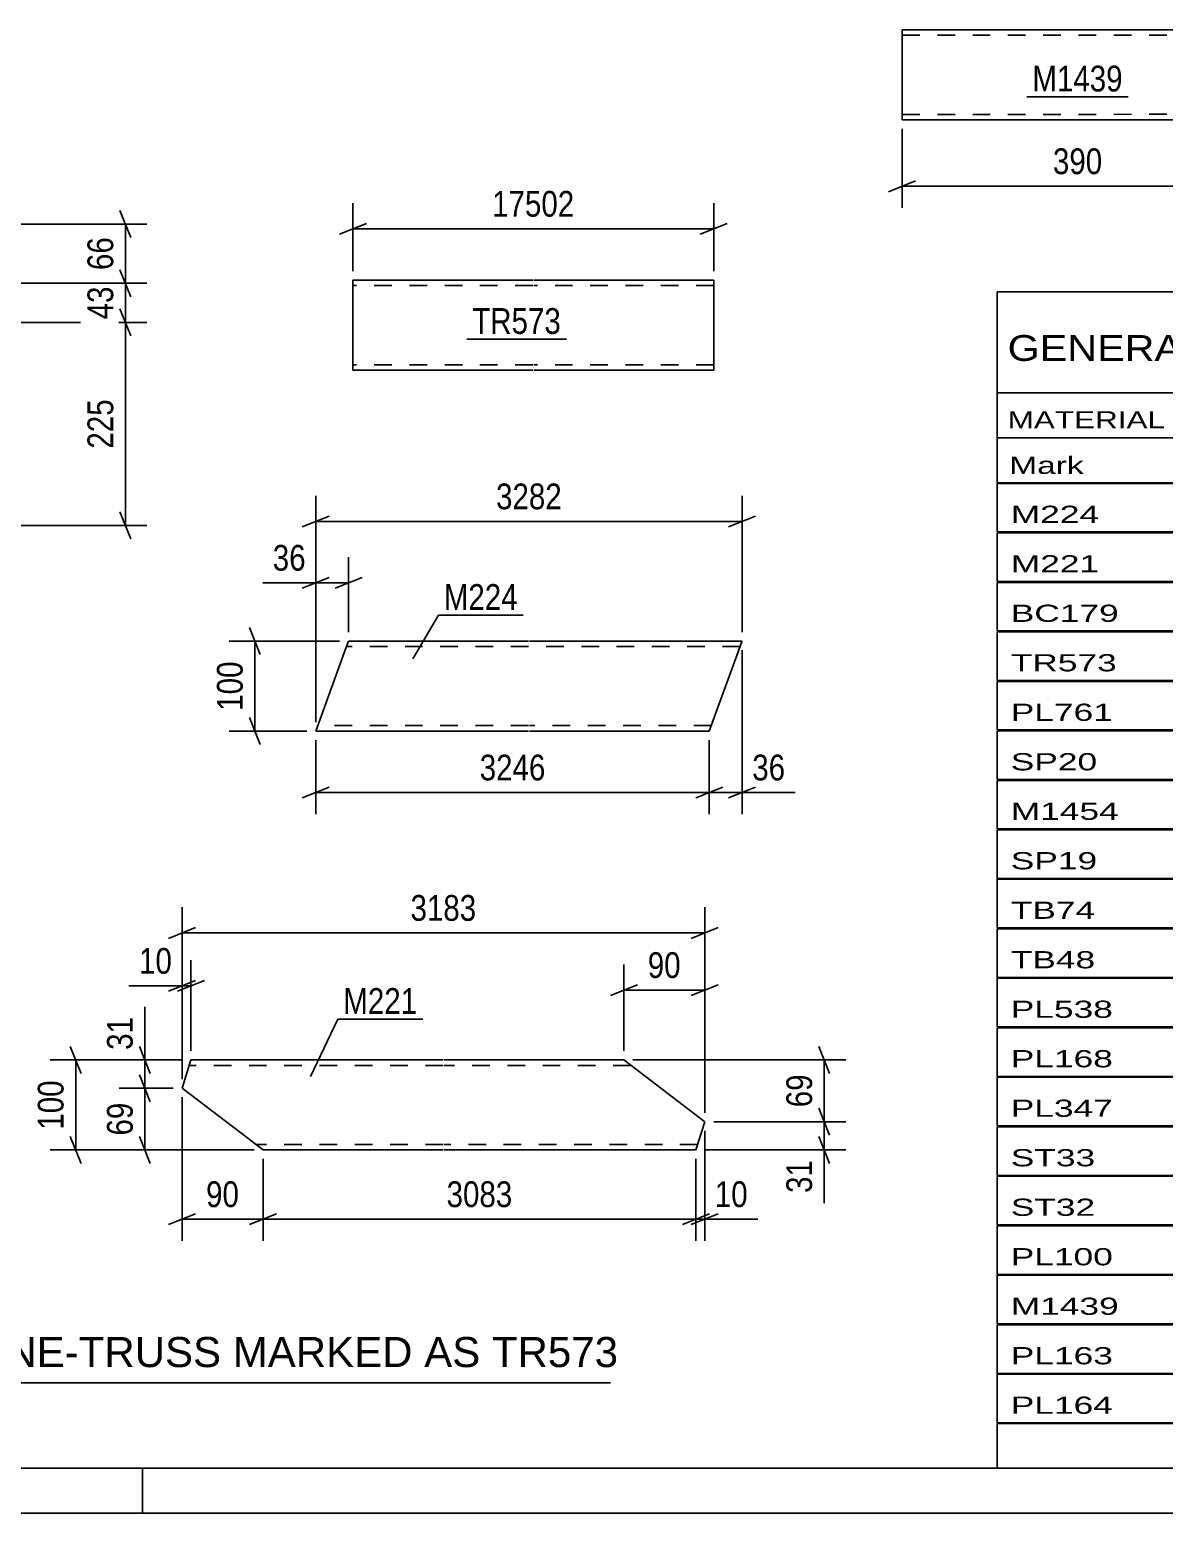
# Model space of a CAD drawing. Header units: millimetres. Extents: x 0 to 841, y 0 to 594.
# Drawn here: x 408.5 to 534.6, y 0 to 164.9 of the extents above; entities that cross this region are included whole.
import ezdxf

# ---------------------------------------------------------------- set-up
doc = ezdxf.new("R2010")
doc.units = ezdxf.units.MM
doc.linetypes.add('DXK_LINE_DOT2', pattern=[3.9198, 1.9599, -1.9599])
doc.styles.add('Arial', font='ARIAL.TTF', dxfattribs={"height": 0.2})
doc.styles.add('Arial Narrow', font='ARIALN.TTF', dxfattribs={"height": 0.2})

# ---------------------------------------------------------------- blocks, each defined once
blk = doc.blocks.new('Unknown-122570569-1133')
at = {"color": 5, "linetype": 'Continuous'}
for p, q in [((5, 5), (836, 5)), ((421, 0), (421, 5)), ((0, 0), (841, 0))]:
    blk.add_line(p, q, dxfattribs=at)
blk = doc.blocks.new('Part-122570569-2004 - 1990')
at = {"color": 7, "linetype": 'DXK_LINE_DOT2'}
for p, q in [((505.43, 164.85), (544.43, 164.86)), ((544.43, 164.77), (544.43, 164.86)), ((505.43, 164.85), (505.43, 164.76)), ((505.43, 164.76), (505.43, 164.5)), ((505.43, 164.5), (505.43, 164.25)), ((505.43, 164.25), (544.43, 164.26)), ((505.43, 164.25), (544.42, 164.26)), ((505.43, 164.25), (505.43, 155.5)), ((505.43, 164.25), (505.43, 164.25)), ((505.43, 164.21), (505.43, 164.25)), ((505.43, 164.21), (505.43, 164.25)), ((505.43, 164.21), (505.43, 155.82)), ((505.43, 164.11), (505.43, 164.21)), ((505.43, 164.08), (505.43, 164.11)), ((505.43, 163.88), (505.43, 164.08)), ((505.43, 163.88), (505.43, 155.63)), ((544.42, 164.26), (544.43, 164.26)), ((544.42, 164.22), (544.42, 164.26)), ((544.42, 164.22), (544.43, 155.83)), ((544.43, 164.51), (544.43, 164.77)), ((544.43, 164.26), (544.43, 164.51)), ((544.43, 164.26), (544.43, 155.51)), ((544.43, 164.22), (544.43, 164.26)), ((544.43, 164.12), (544.43, 164.22)), ((544.43, 164.09), (544.43, 164.12)), ((544.43, 163.89), (544.43, 164.09)), ((544.43, 163.89), (544.43, 155.64)), ((505.43, 155.63), (505.43, 155.82)), ((505.43, 155.5), (505.43, 155.63)), ((505.43, 155.63), (505.43, 155.5)), ((505.43, 155.45), (505.43, 155.5)), ((505.43, 155.5), (505.43, 155.45)), ((505.43, 155.5), (505.43, 155.2)), ((505.43, 155.45), (544.43, 155.46)), ((505.43, 155.45), (544.43, 155.46)), ((505.43, 155.45), (505.43, 155.45)), ((505.43, 155.2), (505.43, 154.94)), ((544.43, 155.64), (544.43, 155.83)), ((544.43, 155.51), (544.43, 155.64)), ((544.43, 155.64), (544.43, 155.51)), ((544.43, 155.46), (544.43, 155.51)), ((544.43, 155.51), (544.43, 155.46)), ((544.43, 155.22), (544.43, 155.51)), ((544.43, 155.46), (544.43, 155.46)), ((544.43, 154.96), (544.43, 155.22)), ((505.43, 154.94), (505.43, 154.85)), ((505.43, 154.85), (544.43, 154.86)), ((544.43, 154.86), (544.43, 154.96))]:
    blk.add_line(p, q, dxfattribs=at)
at = {"color": 2, "linetype": 'Continuous'}
for p, q in [((544.43, 164.86), (544.42, 164.86)), ((505.43, 164.85), (544.42, 164.86)), ((505.43, 164.85), (505.43, 164.85)), ((505.43, 164.76), (505.43, 164.85)), ((505.43, 164.5), (505.43, 164.76)), ((505.43, 164.11), (505.43, 164.5)), ((505.43, 164.11), (505.43, 155.59)), ((544.42, 164.86), (544.42, 164.77)), ((544.42, 164.77), (544.42, 164.51)), ((544.42, 164.51), (544.42, 164.12)), ((544.42, 164.12), (544.43, 155.6)), ((505.43, 155.2), (505.43, 155.59)), ((505.43, 154.94), (505.43, 155.2)), ((544.43, 155.6), (544.43, 155.22)), ((544.43, 155.22), (544.43, 154.96)), ((505.43, 154.85), (505.43, 154.94)), ((505.43, 154.85), (544.43, 154.86)), ((505.43, 154.85), (505.43, 154.85)), ((544.43, 154.96), (544.43, 154.86)), ((544.43, 154.86), (544.43, 154.86))]:
    blk.add_line(p, q, dxfattribs=at)
blk = doc.blocks.new('Part-122570569-7694 - 7688')
at = {"color": 2, "linetype": 'Continuous'}
for p, q in [((443.47, 95.73), (440.26, 86.93)), ((443.47, 95.73), (443.9, 96.93)), ((443.9, 96.93), (463.9, 96.93)), ((464, 96.93), (487.64, 96.93)), ((484, 86.93), (487.21, 95.73)), ((487.51, 96.57), (487.21, 95.73)), ((487.61, 96.83), (487.51, 96.57)), ((487.64, 96.93), (487.61, 96.83)), ((463.9, 86.93), (440.26, 86.93)), ((484, 86.93), (464, 86.93))]:
    blk.add_line(p, q, dxfattribs=at)
at = {"color": 7, "linetype": 'DXK_LINE_DOT2'}
for p, q in [((463.9, 96.33), (443.68, 96.33)), ((443.87, 96.83), (443.77, 96.57)), ((443.9, 96.93), (443.87, 96.83)), ((487.42, 96.33), (464, 96.33)), ((487.64, 96.93), (487.51, 96.57)), ((463.9, 87.53), (440.48, 87.53)), ((484.22, 87.53), (464, 87.53))]:
    blk.add_line(p, q, dxfattribs=at)
blk = doc.blocks.new('Part-122570569-3356 - 3350')
at = {"color": 2, "linetype": 'Continuous'}
for p, q in [((464.39, 137.03), (444.39, 137.03)), ((444.39, 127.12), (444.39, 137.03)), ((484.49, 137.03), (464.49, 137.03)), ((484.49, 137.03), (484.49, 128.23)), ((444.39, 127.03), (444.39, 127.12)), ((464.39, 127.03), (444.39, 127.03)), ((484.49, 127.03), (464.49, 127.03)), ((484.49, 127.03), (484.49, 128.23))]:
    blk.add_line(p, q, dxfattribs=at)
at = {"color": 7, "linetype": 'DXK_LINE_DOT2'}
for p, q in [((464.39, 136.43), (444.39, 136.43)), ((484.49, 136.43), (464.49, 136.43)), ((484.49, 136.38), (484.49, 136.29)), ((444.39, 127.63), (444.39, 127.67)), ((464.39, 127.63), (444.39, 127.63)), ((484.49, 127.63), (464.49, 127.63)), ((484.49, 127.67), (484.49, 128)), ((484.49, 127.63), (484.49, 127.67))]:
    blk.add_line(p, q, dxfattribs=at)
blk = doc.blocks.new('Part-122570569-8580 - 8574')
at = {"color": 2, "linetype": 'Continuous'}
for p, q in [((425.4, 47.23), (426.38, 50.38)), ((454.4, 50.38), (426.38, 50.38)), ((474.5, 50.38), (454.5, 50.38)), ((483.49, 43.52), (474.5, 50.38)), ((434.4, 40.38), (425.4, 47.23)), ((483.49, 43.52), (482.51, 40.38)), ((454.4, 40.38), (434.4, 40.38)), ((482.51, 40.38), (454.5, 40.38))]:
    blk.add_line(p, q, dxfattribs=at)
at = {"color": 7, "linetype": 'DXK_LINE_DOT2'}
for p, q in [((454.4, 49.78), (426.2, 49.78)), ((475.28, 49.78), (454.5, 49.78)), ((434.4, 40.38), (433.42, 41.12)), ((454.4, 40.98), (433.61, 40.98)), ((482.7, 40.98), (454.5, 40.98))]:
    blk.add_line(p, q, dxfattribs=at)
blk = doc.blocks.new('StraightDimension-122570569-2006 - 1990')
at = {"color": 7, "linetype": 'Continuous'}
for p, q in [((505.43, 153.85), (505.43, 145.06)), ((544.43, 153.86), (544.43, 145.06)), ((506.93, 148.06), (503.93, 146.86)), ((505.43, 147.46), (544.43, 147.46)), ((542.93, 146.86), (545.93, 148.06))]:
    blk.add_line(p, q, dxfattribs=at)
at = {"color": 0}
blk.add_wipeout([(528.27, 148.21), (528.27, 152.41), (521.59, 152.41), (521.59, 148.21)], dxfattribs=at)
at = {"color": 3, "style": 'Arial Narrow'}
blk.add_text('390', height=2.863, dxfattribs=at).set_placement((522.19, 148.81))
blk = doc.blocks.new('StraightDimension-122570569-7746 - 7688')
at = {"color": 7, "linetype": 'Continuous'}
for p, q in [((440.26, 85.93), (440.26, 77.69)), ((484, 85.93), (484, 77.69)), ((441.76, 80.69), (438.76, 79.49)), ((440.26, 80.09), (484, 80.09)), ((482.5, 79.49), (485.5, 80.69))]:
    blk.add_line(p, q, dxfattribs=at)
at = {"color": 0}
blk.add_wipeout([(466.39, 80.84), (466.39, 85.04), (457.88, 85.04), (457.88, 80.84)], dxfattribs=at)
at = {"color": 3, "style": 'Arial Narrow'}
blk.add_text('3246', height=2.863, dxfattribs=at).set_placement((458.48, 81.44))
blk = doc.blocks.new('StraightDimension-122570569-7734 - 7688')
at = {"color": 7, "linetype": 'Continuous'}
for p, q in [((487.64, 95.93), (487.64, 77.69)), ((484, 85.93), (484, 77.69)), ((482.5, 79.49), (485.5, 80.69)), ((484, 80.09), (487.64, 80.09)), ((489.14, 80.69), (486.14, 79.49))]:
    blk.add_line(p, q, dxfattribs=at)
at = {"color": 0}
blk.add_wipeout([(493.02, 80.84), (493.02, 85.04), (488.17, 85.04), (488.17, 80.84)], dxfattribs=at)
at = {"color": 7, "linetype": 'Continuous'}
blk.add_line((487.64, 80.09), (493.55, 80.09), dxfattribs=at)
blk.add_line((487.64, 80.09), (493.55, 80.09), dxfattribs=at)
at = {"color": 3, "style": 'Arial Narrow'}
blk.add_text('36', height=2.863, dxfattribs=at).set_placement((488.77, 81.44))
blk = doc.blocks.new('StraightDimension-122570569-7710 - 7688')
at = {"color": 7, "linetype": 'Continuous'}
for p, q in [((440.26, 87.93), (440.26, 113.07)), ((487.64, 97.93), (487.64, 113.07)), ((441.76, 110.82), (438.76, 109.62)), ((486.14, 109.62), (489.14, 110.82)), ((440.26, 110.22), (487.64, 110.22))]:
    blk.add_line(p, q, dxfattribs=at)
at = {"color": 0}
blk.add_wipeout([(468.21, 110.97), (468.21, 115.17), (459.7, 115.17), (459.7, 110.97)], dxfattribs=at)
at = {"color": 3, "style": 'Arial Narrow'}
blk.add_text('3282', height=2.863, dxfattribs=at).set_placement((460.3, 111.57))
blk = doc.blocks.new('StraightDimension-122570569-7721 - 7688')
at = {"color": 7, "linetype": 'Continuous'}
for p, q in [((440.26, 87.93), (440.26, 106.25)), ((443.9, 97.93), (443.9, 106.25)), ((438.76, 102.8), (441.76, 104)), ((445.4, 104), (442.4, 102.8)), ((440.26, 103.4), (443.9, 103.4))]:
    blk.add_line(p, q, dxfattribs=at)
at = {"color": 0}
blk.add_wipeout([(439.74, 104.15), (439.74, 108.35), (434.88, 108.35), (434.88, 104.15)], dxfattribs=at)
at = {"color": 7, "linetype": 'Continuous'}
blk.add_line((440.26, 103.4), (434.36, 103.4), dxfattribs=at)
blk.add_line((440.26, 103.4), (434.36, 103.4), dxfattribs=at)
at = {"color": 3, "style": 'Arial Narrow'}
blk.add_text('36', height=2.863, dxfattribs=at).set_placement((435.48, 104.75))
blk = doc.blocks.new('StraightDimension-122570569-7697 - 7688')
at = {"color": 7, "linetype": 'Continuous'}
for p, q in [((432.89, 98.43), (434.09, 95.43)), ((442.9, 96.93), (430.64, 96.93)), ((433.49, 86.93), (433.49, 96.93)), ((434.09, 85.43), (432.89, 88.43)), ((439.26, 86.93), (430.64, 86.93))]:
    blk.add_line(p, q, dxfattribs=at)
at = {"color": 0}
blk.add_wipeout([(432.74, 95.27), (428.54, 95.27), (428.54, 88.58), (432.74, 88.58)], dxfattribs=at)
at = {"color": 3, "style": 'Arial Narrow'}
blk.add_text('100', height=2.863, rotation=90.0002, dxfattribs=at).set_placement((432.14, 89.18))
blk = doc.blocks.new('StraightDimension-122570569-3449 - 3350')
at = {"color": 7, "linetype": 'Continuous'}
for p, q in [((444.39, 138.03), (444.39, 145.58)), ((484.49, 138.03), (484.49, 145.58)), ((445.89, 143.33), (442.89, 142.13)), ((444.39, 142.73), (484.49, 142.73)), ((482.99, 142.13), (485.99, 143.33))]:
    blk.add_line(p, q, dxfattribs=at)
at = {"color": 0}
blk.add_wipeout([(469.61, 143.48), (469.61, 147.68), (459.26, 147.68), (459.26, 143.48)], dxfattribs=at)
at = {"color": 3, "style": 'Arial Narrow'}
blk.add_text('17502', height=2.863, dxfattribs=at).set_placement((459.86, 144.08))
blk = doc.blocks.new('StraightDimension-122570569-1957 - 1704')
at = {"color": 7, "linetype": 'Continuous'}
for p, q in [((419.7, 130.83), (418.5, 133.83)), ((393.57, 132.33), (421.5, 132.33)), ((419.1, 109.78), (419.1, 132.33)), ((418.5, 111.28), (419.7, 108.28)), ((399.97, 109.78), (421.5, 109.78))]:
    blk.add_line(p, q, dxfattribs=at)
at = {"color": 0}
blk.add_wipeout([(418.35, 124.4), (414.15, 124.4), (414.15, 117.71), (418.35, 117.71)], dxfattribs=at)
at = {"color": 3, "style": 'Arial Narrow'}
blk.add_text('225', height=2.863, rotation=90.0002, dxfattribs=at).set_placement((417.75, 118.31))
blk = doc.blocks.new('StraightDimension-122570569-1963 - 1704')
at = {"color": 7, "linetype": 'Continuous'}
for p, q in [((418.5, 138.18), (419.7, 135.18)), ((394.73, 136.68), (421.5, 136.68)), ((419.1, 132.33), (419.1, 136.68)), ((419.7, 130.83), (418.5, 133.83)), ((393.57, 132.33), (421.5, 132.33))]:
    blk.add_line(p, q, dxfattribs=at)
at = {"color": 0}
blk.add_wipeout([(418.35, 136.93), (414.15, 136.93), (414.15, 132.07), (418.35, 132.07)], dxfattribs=at)
at = {"color": 3, "style": 'Arial Narrow'}
blk.add_text('43', height=2.863, rotation=90.0002, dxfattribs=at).set_placement((417.75, 132.67))
blk = doc.blocks.new('StraightDimension-122570569-1971 - 1704')
at = {"color": 7, "linetype": 'Continuous'}
for p, q in [((418.5, 144.77), (419.7, 141.77)), ((383.54, 143.27), (421.5, 143.27)), ((419.1, 136.68), (419.1, 143.27)), ((419.7, 135.18), (418.5, 138.18)), ((394.73, 136.68), (421.5, 136.68))]:
    blk.add_line(p, q, dxfattribs=at)
at = {"color": 0}
blk.add_wipeout([(418.35, 142.4), (414.15, 142.4), (414.15, 137.55), (418.35, 137.55)], dxfattribs=at)
at = {"color": 3, "style": 'Arial Narrow'}
blk.add_text('66', height=2.863, rotation=90.0002, dxfattribs=at).set_placement((417.75, 138.15))
blk = doc.blocks.new('StraightDimension-122570569-20630 - 8574')
at = {"color": 7, "linetype": 'Continuous'}
for p, q in [((425.4, 46.23), (425.4, 30.28)), ((434.4, 39.38), (434.4, 30.28)), ((423.9, 32.08), (426.9, 33.28)), ((435.9, 33.28), (432.9, 32.08)), ((425.4, 32.68), (434.4, 32.68))]:
    blk.add_line(p, q, dxfattribs=at)
at = {"color": 0}
blk.add_wipeout([(432.33, 33.43), (432.33, 37.63), (427.47, 37.63), (427.47, 33.43)], dxfattribs=at)
at = {"color": 3, "style": 'Arial Narrow'}
blk.add_text('90', height=2.863, dxfattribs=at).set_placement((428.07, 34.03))
blk = doc.blocks.new('StraightDimension-122570569-8583 - 8574')
at = {"color": 7, "linetype": 'Continuous'}
for p, q in [((425.4, 48.23), (425.4, 67.34)), ((483.49, 44.52), (483.49, 67.34)), ((426.9, 65.09), (423.9, 63.89)), ((425.4, 64.49), (483.49, 64.49)), ((481.99, 63.89), (484.99, 65.09))]:
    blk.add_line(p, q, dxfattribs=at)
at = {"color": 0}
blk.add_wipeout([(458.7, 65.24), (458.7, 69.44), (450.19, 69.44), (450.19, 65.24)], dxfattribs=at)
at = {"color": 3, "style": 'Arial Narrow'}
blk.add_text('3183', height=2.863, dxfattribs=at).set_placement((450.79, 65.84))
blk = doc.blocks.new('StraightDimension-122570569-8698 - 8574')
at = {"color": 7, "linetype": 'Continuous'}
for p, q in [((474.5, 51.38), (474.5, 60.99)), ((483.49, 44.52), (483.49, 60.99)), ((473, 57.54), (476, 58.74)), ((474.5, 58.14), (483.49, 58.14)), ((484.99, 58.74), (481.99, 57.54))]:
    blk.add_line(p, q, dxfattribs=at)
at = {"color": 0}
blk.add_wipeout([(481.42, 58.89), (481.42, 63.09), (476.56, 63.09), (476.56, 58.89)], dxfattribs=at)
at = {"color": 3, "style": 'Arial Narrow'}
blk.add_text('90', height=2.863, dxfattribs=at).set_placement((477.16, 59.49))
blk = doc.blocks.new('StraightDimension-122570569-20610 - 8574')
at = {"color": 7, "linetype": 'Continuous'}
for p, q in [((425.4, 48.23), (425.4, 61.46)), ((426.38, 51.38), (426.38, 61.46)), ((423.9, 58.01), (426.9, 59.21)), ((427.88, 59.21), (424.88, 58.01)), ((425.4, 58.61), (426.38, 58.61))]:
    blk.add_line(p, q, dxfattribs=at)
at = {"color": 0}
blk.add_wipeout([(424.88, 59.36), (424.88, 63.56), (420.02, 63.56), (420.02, 59.36)], dxfattribs=at)
at = {"color": 7, "linetype": 'Continuous'}
blk.add_line((425.4, 58.61), (419.5, 58.61), dxfattribs=at)
blk.add_line((425.4, 58.61), (419.5, 58.61), dxfattribs=at)
at = {"color": 3, "style": 'Arial Narrow'}
blk.add_text('10', height=2.863, dxfattribs=at).set_placement((420.62, 59.96))
blk = doc.blocks.new('StraightDimension-122570569-20628 - 8574')
at = {"color": 7, "linetype": 'Continuous'}
for p, q in [((483.49, 42.52), (483.49, 30.28)), ((482.51, 39.38), (482.51, 30.28)), ((481.01, 32.08), (484.01, 33.28)), ((484.99, 33.28), (481.99, 32.08)), ((482.51, 32.68), (483.49, 32.68))]:
    blk.add_line(p, q, dxfattribs=at)
at = {"color": 0}
blk.add_wipeout([(488.87, 33.43), (488.87, 37.63), (484.01, 37.63), (484.01, 33.43)], dxfattribs=at)
at = {"color": 7, "linetype": 'Continuous'}
blk.add_line((483.49, 32.68), (489.4, 32.68), dxfattribs=at)
blk.add_line((483.49, 32.68), (489.4, 32.68), dxfattribs=at)
at = {"color": 3, "style": 'Arial Narrow'}
blk.add_text('10', height=2.863, dxfattribs=at).set_placement((484.61, 34.03))
blk = doc.blocks.new('StraightDimension-122570569-20629 - 8574')
at = {"color": 7, "linetype": 'Continuous'}
for p, q in [((434.4, 39.38), (434.4, 30.28)), ((482.51, 39.38), (482.51, 30.28)), ((435.9, 33.28), (432.9, 32.08)), ((481.01, 32.08), (484.01, 33.28)), ((434.4, 32.68), (482.51, 32.68))]:
    blk.add_line(p, q, dxfattribs=at)
at = {"color": 0}
blk.add_wipeout([(462.71, 33.43), (462.71, 37.63), (454.2, 37.63), (454.2, 33.43)], dxfattribs=at)
at = {"color": 3, "style": 'Arial Narrow'}
blk.add_text('3083', height=2.863, dxfattribs=at).set_placement((454.8, 34.03))
blk = doc.blocks.new('StraightDimension-122570569-20736 - 8574')
at = {"color": 7, "linetype": 'Continuous'}
for p, q in [((412.98, 51.88), (414.18, 48.88)), ((425.38, 50.38), (410.73, 50.38)), ((413.58, 40.38), (413.58, 50.38)), ((414.18, 38.88), (412.98, 41.88)), ((433.4, 40.38), (410.73, 40.38))]:
    blk.add_line(p, q, dxfattribs=at)
at = {"color": 0}
blk.add_wipeout([(412.83, 48.72), (408.63, 48.72), (408.63, 42.03), (412.83, 42.03)], dxfattribs=at)
at = {"color": 3, "style": 'Arial Narrow'}
blk.add_text('100', height=2.863, rotation=90.0002, dxfattribs=at).set_placement((412.23, 42.63))
blk = doc.blocks.new('StraightDimension-122570569-20687 - 8574')
at = {"color": 7, "linetype": 'Continuous'}
for p, q in [((420.67, 51.88), (421.87, 48.88)), ((425.38, 50.38), (418.42, 50.38)), ((421.27, 47.23), (421.27, 50.38)), ((421.87, 45.73), (420.67, 48.73)), ((424.4, 47.23), (418.42, 47.23))]:
    blk.add_line(p, q, dxfattribs=at)
at = {"color": 0}
blk.add_wipeout([(420.52, 55.76), (416.32, 55.76), (416.32, 50.9), (420.52, 50.9)], dxfattribs=at)
at = {"color": 7, "linetype": 'Continuous'}
blk.add_line((421.27, 50.38), (421.27, 56.28), dxfattribs=at)
blk.add_line((421.27, 50.38), (421.27, 56.28), dxfattribs=at)
at = {"color": 3, "style": 'Arial Narrow'}
blk.add_text('31', height=2.863, rotation=90.0002, dxfattribs=at).set_placement((419.92, 51.5))
blk = doc.blocks.new('StraightDimension-122570569-20688 - 8574')
at = {"color": 7, "linetype": 'Continuous'}
for p, q in [((420.67, 48.73), (421.87, 45.73)), ((424.4, 47.23), (418.42, 47.23)), ((421.27, 40.38), (421.27, 47.23)), ((421.87, 38.88), (420.67, 41.88)), ((433.4, 40.38), (418.42, 40.38))]:
    blk.add_line(p, q, dxfattribs=at)
at = {"color": 0}
blk.add_wipeout([(420.52, 46.23), (416.32, 46.23), (416.32, 41.38), (420.52, 41.38)], dxfattribs=at)
at = {"color": 3, "style": 'Arial Narrow'}
blk.add_text('69', height=2.863, rotation=90.0002, dxfattribs=at).set_placement((419.92, 41.98))
blk = doc.blocks.new('StraightDimension-122570569-20768 - 8574')
at = {"color": 7, "linetype": 'Continuous'}
for p, q in [((496.17, 51.88), (497.37, 48.88)), ((475.5, 50.38), (499.17, 50.38)), ((496.77, 43.52), (496.77, 50.38)), ((497.37, 42.02), (496.17, 45.02)), ((484.49, 43.52), (499.17, 43.52))]:
    blk.add_line(p, q, dxfattribs=at)
at = {"color": 0}
blk.add_wipeout([(496.02, 49.38), (491.82, 49.38), (491.82, 44.52), (496.02, 44.52)], dxfattribs=at)
at = {"color": 3, "style": 'Arial Narrow'}
blk.add_text('69', height=2.863, rotation=90.0002, dxfattribs=at).set_placement((495.42, 45.12))
blk = doc.blocks.new('StraightDimension-122570569-20769 - 8574')
at = {"color": 7, "linetype": 'Continuous'}
for p, q in [((496.17, 45.02), (497.37, 42.02)), ((484.49, 43.52), (499.17, 43.52)), ((496.77, 40.38), (496.77, 43.52)), ((497.37, 38.88), (496.17, 41.88)), ((483.51, 40.38), (499.17, 40.38))]:
    blk.add_line(p, q, dxfattribs=at)
at = {"color": 0}
blk.add_wipeout([(496.02, 39.85), (491.82, 39.85), (491.82, 35), (496.02, 35)], dxfattribs=at)
at = {"color": 7, "linetype": 'Continuous'}
blk.add_line((496.77, 40.38), (496.77, 34.47), dxfattribs=at)
blk.add_line((496.77, 40.38), (496.77, 34.47), dxfattribs=at)
at = {"color": 3, "style": 'Arial Narrow'}
blk.add_text('31', height=2.863, rotation=90.0002, dxfattribs=at).set_placement((495.42, 35.6))
blk = doc.blocks.new('Mark-122570569-2002 - 1990')
at = {"color": 0}
blk.add_wipeout([(529.95, 158), (529.95, 161), (519.9, 161), (519.9, 158)], dxfattribs=at)
blk.add_wipeout([(529.95, 158), (529.95, 161), (519.9, 161), (519.9, 158)], dxfattribs=at)
at = {"color": 30, "linetype": 'Continuous'}
blk.add_line((519.3, 157.4), (530.55, 157.4), dxfattribs=at)
at = {"color": 3, "style": 'Arial Narrow'}
blk.add_text('M1439', height=2.863, dxfattribs=at).set_placement((519.9, 158))
blk = doc.blocks.new('Unknown-122570569-21264')
at = {"color": 7, "linetype": 'Continuous'}
for p, q in [((516, 135.75), (676, 135.75)), ((516, 124.5), (516, 135.75)), ((676, 135.75), (676, 124.5)), ((516, 124.5), (676, 124.5)), ((516, 124.5), (516, 119.5)), ((676, 124.5), (676, 119.5)), ((516, 119.5), (676, 119.5)), ((516, 119.5), (516, 114.5)), ((540, 119.5), (540, 114.5)), ((575.5, 119.5), (575.5, 114.5)), ((601.5, 119.5), (601.5, 114.5)), ((614.5, 119.5), (614.5, 114.5)), ((632, 119.5), (632, 114.5)), ((654, 119.5), (654, 114.5)), ((676, 119.5), (676, 114.5)), ((516, 114.5), (676, 114.5)), ((516, 114.45), (516, 109.05)), ((516, 114.45), (676, 114.45)), ((540, 114.5), (540, 109)), ((575.5, 114.5), (575.5, 109)), ((601.5, 114.5), (601.5, 109)), ((614.5, 114.5), (614.5, 109)), ((632, 114.5), (632, 109)), ((654, 114.5), (654, 109)), ((676, 114.45), (676, 109.05)), ((516, 109.05), (676, 109.05)), ((516, 108.95), (516, 103.55)), ((516, 108.95), (676, 108.95)), ((540, 109), (540, 103.5)), ((575.5, 109), (575.5, 103.5)), ((601.5, 109), (601.5, 103.5)), ((614.5, 109), (614.5, 103.5)), ((632, 109), (632, 103.5)), ((654, 109), (654, 103.5)), ((676, 108.95), (676, 103.55)), ((516, 103.55), (676, 103.55)), ((516, 103.45), (516, 98.05)), ((516, 103.45), (676, 103.45)), ((540, 103.5), (540, 98)), ((575.5, 103.5), (575.5, 98)), ((601.5, 103.5), (601.5, 98)), ((614.5, 103.5), (614.5, 98)), ((632, 103.5), (632, 98)), ((654, 103.5), (654, 98)), ((676, 103.45), (676, 98.05)), ((516, 98.05), (676, 98.05)), ((516, 97.95), (516, 92.55)), ((516, 97.95), (676, 97.95)), ((540, 98), (540, 92.5)), ((575.5, 98), (575.5, 92.5)), ((601.5, 98), (601.5, 92.5)), ((614.5, 98), (614.5, 92.5)), ((632, 98), (632, 92.5)), ((654, 98), (654, 92.5)), ((676, 97.95), (676, 92.55)), ((516, 92.55), (676, 92.55)), ((516, 92.45), (516, 87.05)), ((516, 92.45), (676, 92.45)), ((540, 92.5), (540, 87)), ((575.5, 92.5), (575.5, 87)), ((601.5, 92.5), (601.5, 87)), ((614.5, 92.5), (614.5, 87)), ((632, 92.5), (632, 87)), ((654, 92.5), (654, 87)), ((676, 92.45), (676, 87.05)), ((516, 87.05), (676, 87.05)), ((516, 86.95), (516, 81.55)), ((516, 86.95), (676, 86.95)), ((540, 87), (540, 81.5)), ((575.5, 87), (575.5, 81.5)), ((601.5, 87), (601.5, 81.5)), ((614.5, 87), (614.5, 81.5)), ((632, 87), (632, 81.5)), ((654, 87), (654, 81.5)), ((676, 86.95), (676, 81.55)), ((516, 81.55), (676, 81.55)), ((516, 81.45), (516, 76.05)), ((516, 81.45), (676, 81.45)), ((540, 81.5), (540, 76)), ((575.5, 81.5), (575.5, 76)), ((601.5, 81.5), (601.5, 76)), ((614.5, 81.5), (614.5, 76)), ((632, 81.5), (632, 76)), ((654, 81.5), (654, 76)), ((676, 81.45), (676, 76.05)), ((516, 76.05), (676, 76.05)), ((516, 75.95), (516, 70.55)), ((516, 75.95), (676, 75.95)), ((540, 76), (540, 70.5)), ((575.5, 76), (575.5, 70.5)), ((601.5, 76), (601.5, 70.5)), ((614.5, 76), (614.5, 70.5)), ((632, 76), (632, 70.5)), ((654, 76), (654, 70.5)), ((676, 75.95), (676, 70.55)), ((516, 70.55), (676, 70.55)), ((516, 70.45), (516, 65.05)), ((516, 70.45), (676, 70.45)), ((540, 70.5), (540, 65)), ((575.5, 70.5), (575.5, 65)), ((601.5, 70.5), (601.5, 65)), ((614.5, 70.5), (614.5, 65)), ((632, 70.5), (632, 65)), ((654, 70.5), (654, 65)), ((676, 70.45), (676, 65.05)), ((516, 65.05), (676, 65.05)), ((516, 64.95), (516, 59.55)), ((516, 64.95), (676, 64.95)), ((540, 65), (540, 59.5)), ((575.5, 65), (575.5, 59.5)), ((601.5, 65), (601.5, 59.5)), ((614.5, 65), (614.5, 59.5)), ((632, 65), (632, 59.5)), ((654, 65), (654, 59.5)), ((676, 64.95), (676, 59.55)), ((516, 59.55), (676, 59.55)), ((516, 59.45), (516, 54.05)), ((516, 59.45), (676, 59.45)), ((540, 59.5), (540, 54)), ((575.5, 59.5), (575.5, 54)), ((601.5, 59.5), (601.5, 54)), ((614.5, 59.5), (614.5, 54)), ((632, 59.5), (632, 54)), ((654, 59.5), (654, 54)), ((676, 59.45), (676, 54.05)), ((516, 54.05), (676, 54.05)), ((516, 53.95), (516, 48.55)), ((516, 53.95), (676, 53.95)), ((540, 54), (540, 48.5)), ((575.5, 54), (575.5, 48.5)), ((601.5, 54), (601.5, 48.5)), ((614.5, 54), (614.5, 48.5)), ((632, 54), (632, 48.5)), ((654, 54), (654, 48.5)), ((676, 53.95), (676, 48.55)), ((516, 48.55), (676, 48.55)), ((516, 48.45), (516, 43.05)), ((516, 48.45), (676, 48.45)), ((540, 48.5), (540, 43)), ((575.5, 48.5), (575.5, 43)), ((601.5, 48.5), (601.5, 43)), ((614.5, 48.5), (614.5, 43)), ((632, 48.5), (632, 43)), ((654, 48.5), (654, 43)), ((676, 48.45), (676, 43.05)), ((516, 43.05), (676, 43.05)), ((516, 42.95), (516, 37.55)), ((516, 42.95), (676, 42.95)), ((540, 43), (540, 37.5)), ((575.5, 43), (575.5, 37.5)), ((601.5, 43), (601.5, 37.5)), ((614.5, 43), (614.5, 37.5)), ((632, 43), (632, 37.5)), ((654, 43), (654, 37.5)), ((676, 42.95), (676, 37.55)), ((516, 37.55), (676, 37.55)), ((516, 37.45), (516, 32.05)), ((516, 37.45), (676, 37.45)), ((540, 37.5), (540, 32)), ((575.5, 37.5), (575.5, 32)), ((601.5, 37.5), (601.5, 32)), ((614.5, 37.5), (614.5, 32)), ((632, 37.5), (632, 32)), ((654, 37.5), (654, 32)), ((676, 37.45), (676, 32.05)), ((516, 32.05), (676, 32.05)), ((516, 31.95), (516, 26.55)), ((516, 31.95), (676, 31.95)), ((540, 32), (540, 26.5)), ((575.5, 32), (575.5, 26.5)), ((601.5, 32), (601.5, 26.5)), ((614.5, 32), (614.5, 26.5)), ((632, 32), (632, 26.5)), ((654, 32), (654, 26.5)), ((676, 31.95), (676, 26.55)), ((516, 26.55), (676, 26.55)), ((516, 26.45), (516, 21.05)), ((516, 26.45), (676, 26.45)), ((540, 26.5), (540, 21)), ((575.5, 26.5), (575.5, 21)), ((601.5, 26.5), (601.5, 21)), ((614.5, 26.5), (614.5, 21)), ((632, 26.5), (632, 21)), ((654, 26.5), (654, 21)), ((676, 26.45), (676, 21.05)), ((516, 21.05), (676, 21.05)), ((516, 20.95), (516, 15.55)), ((516, 20.95), (676, 20.95)), ((540, 21), (540, 15.5)), ((575.5, 21), (575.5, 15.5)), ((601.5, 21), (601.5, 15.5)), ((614.5, 21), (614.5, 15.5)), ((632, 21), (632, 15.5)), ((654, 21), (654, 15.5)), ((676, 20.95), (676, 15.55)), ((516, 15.55), (676, 15.55)), ((516, 15.45), (516, 10.05)), ((516, 15.45), (676, 15.45)), ((540, 15.5), (540, 10)), ((575.5, 15.5), (575.5, 10)), ((601.5, 15.5), (601.5, 10)), ((614.5, 15.5), (614.5, 10)), ((632, 15.5), (632, 10)), ((654, 15.5), (654, 10)), ((676, 15.45), (676, 10.05)), ((516, 10.05), (676, 10.05)), ((516, 10), (676, 10)), ((516, 10), (516, 5)), ((632, 10), (632, 5)), ((654, 10), (654, 5)), ((676, 10), (676, 5)), ((516, 5), (676, 5))]:
    blk.add_line(p, q, dxfattribs=at)
at = {"color": 7, "style": 'Arial Narrow'}
for s, height, width, p in [('GENERAL NOTES & WELD DETAILS :', 2.8633, 1.4, (517.15, 128.06)), ('REFER TYP DRAWING TYP-01', 1.9089, 1.6, (600.7, 128.16)), ("MATERIAL LIST FOR ASSEMBLY MK'D", 1.9089, 1.6, (517.15, 120.56)), ('TR573', 1.909, 1.794707, (609.9, 120.47)), ('1', 1.91, 1.794707, (638.08, 120.56)), ('No. Required', 1.9089, 1.6, (647.41, 120.56)), ('Mark', 1.909, 1.7, (517.34, 115.5)), ('Profile', 1.909, 1.7, (550.41, 115.5)), ('Material', 1.909, 1.7, (580.54, 115.56)), ('No.', 1.909, 1.7, (605.5, 115.56)), ('Length', 1.909, 1.7, (616, 115.56)), ('Area', 1.909, 1.7, (638.5, 115.56)), ('Weight', 1.909, 1.7, (658, 115.56))]:
    blk.add_text(s, height=height, dxfattribs=dict(at, width=width)).set_placement(p)
at = {"color": 7, "linetype": 'Continuous', "style": 'Arial Narrow'}
for s, height, width, p in [('M224', 1.909, 1.794707, (517.5, 110.06)), ('SHS100*6', 1.909, 1.794707, (542, 110.06)), ('E350', 1.909, 1.794707, (581.74, 110.06)), ('8', 1.91, 1.794707, (605.86, 110.06)), ('3282', 1.909, 1.794707, (618.58, 110.06)), ('1.3', 1.909, 1.794707, (642.32, 110.06)), ('459.8', 1.909, 1.794707, (658.96, 110.06)), ('M221', 1.909, 1.794707, (517.5, 104.56)), ('SHS100*6', 1.909, 1.794707, (542, 104.56)), ('E350', 1.909, 1.794707, (581.74, 104.56)), ('7', 1.91, 1.794707, (605.86, 104.56)), ('3183', 1.909, 1.794707, (618.58, 104.56)), ('1.2', 1.909, 1.794707, (642.32, 104.56)), ('384.8', 1.909, 1.794707, (658.96, 104.56)), ('BC179', 1.909, 1.794707, (517.5, 99.06)), ('SHS100*6', 1.909, 1.794707, (542, 99.06)), ('E350', 1.909, 1.794707, (581.74, 99.06)), ('1', 1.91, 1.794707, (605.86, 99.06)), ('17782', 1.909, 1.794707, (616.4, 99.06)), ('7.1', 1.909, 1.794707, (642.32, 99.06)), ('314.9', 1.909, 1.794707, (658.96, 99.06)), ('TR573', 1.909, 1.794707, (517.5, 93.56)), ('SHS100*6', 1.909, 1.794707, (542, 93.56)), ('E350', 1.909, 1.794707, (581.74, 93.56)), ('1', 1.91, 1.794707, (605.86, 93.56)), ('17502', 1.909, 1.794707, (616.4, 93.56)), ('7.0', 1.909, 1.794707, (642.32, 93.56)), ('310.0', 1.909, 1.794707, (658.96, 93.56)), ('PL761', 1.909, 1.794707, (517.5, 88.06)), ('PL12*300', 1.909, 1.794707, (542, 88.06)), ('E350', 1.909, 1.794707, (581.74, 88.06)), ('17', 1.909, 1.794707, (604.76, 88.06)), ('310', 1.909, 1.794707, (620.77, 88.06)), ('0.2', 1.909, 1.794707, (642.32, 88.06)), ('148.9', 1.909, 1.794707, (658.96, 88.06)), ('SP20', 1.909, 1.794707, (517.5, 82.56)), ('PL20*380', 1.909, 1.794707, (542, 82.56)), ('E350', 1.909, 1.794707, (581.74, 82.56)), ('6', 1.91, 1.794707, (605.86, 82.56)), ('380', 1.909, 1.794707, (620.77, 82.56)), ('0.3', 1.909, 1.794707, (642.32, 82.56)), ('136.0', 1.909, 1.794707, (658.96, 82.56)), ('M1454', 1.909, 1.794707, (517.5, 77.06)), ('RHS100*100*6', 1.9089, 1.794707, (542, 77.06)), ('E350', 1.909, 1.794707, (581.74, 77.06)), ('17', 1.909, 1.794707, (604.76, 77.06)), ('366', 1.909, 1.794707, (620.77, 77.06)), ('0.1', 1.909, 1.794707, (642.32, 77.06)), ('110.2', 1.909, 1.794707, (658.96, 77.06)), ('SP19', 1.909, 1.794707, (517.5, 71.56)), ('PL16*325', 1.909, 1.794707, (542, 71.56)), ('E350', 1.909, 1.794707, (581.74, 71.56)), ('4', 1.91, 1.794707, (605.86, 71.56)), ('325', 1.909, 1.794707, (620.77, 71.56)), ('0.2', 1.909, 1.794707, (642.32, 71.56)), ('53.1', 1.909, 1.794707, (661.14, 71.56)), ('TB74', 1.909, 1.794707, (517.5, 66.06)), ('RHS150*110*6', 1.9089, 1.794707, (542, 66.06)), ('E350', 1.909, 1.794707, (581.74, 66.06)), ('3', 1.91, 1.794707, (605.86, 66.06)), ('200', 1.909, 1.794707, (620.77, 66.06)), ('0.1', 1.909, 1.794707, (642.32, 66.06)), ('14.0', 1.909, 1.794707, (661.14, 66.06)), ('TB48', 1.909, 1.794707, (517.5, 60.56)), ('RHS150*110*6', 1.9089, 1.794707, (542, 60.56)), ('E350', 1.909, 1.794707, (581.74, 60.56)), ('3', 1.91, 1.794707, (605.86, 60.56)), ('180', 1.909, 1.794707, (620.77, 60.56)), ('0.1', 1.909, 1.794707, (642.32, 60.56)), ('12.6', 1.909, 1.794707, (661.14, 60.56)), ('PL538', 1.909, 1.794707, (517.5, 55.06)), ('PL10*150', 1.909, 1.794707, (542, 55.06)), ('E350', 1.909, 1.794707, (581.74, 55.06)), ('6', 1.91, 1.794707, (605.86, 55.06)), ('170', 1.909, 1.794707, (620.77, 55.06)), ('0.1', 1.909, 1.794707, (642.32, 55.06)), ('12.0', 1.909, 1.794707, (661.14, 55.06)), ('PL168', 1.909, 1.794707, (517.5, 49.56)), ('PL12*334', 1.909, 1.794707, (542, 49.56)), ('E350', 1.909, 1.794707, (581.74, 49.56)), ('1', 1.91, 1.794707, (605.86, 49.56)), ('392', 1.909, 1.794707, (620.77, 49.56)), ('0.3', 1.909, 1.794707, (642.32, 49.56)), ('11.5', 1.909, 1.794707, (661.14, 49.56)), ('PL347', 1.909, 1.794707, (517.5, 44.06)), ('PL12*335', 1.909, 1.794707, (542, 44.06)), ('E350', 1.909, 1.794707, (581.74, 44.06)), ('1', 1.91, 1.794707, (605.86, 44.06)), ('392', 1.909, 1.794707, (620.77, 44.06)), ('0.3', 1.909, 1.794707, (642.32, 44.06)), ('11.5', 1.909, 1.794707, (661.14, 44.06)), ('ST33', 1.909, 1.794707, (517.5, 38.56)), ('PL8*100', 1.909, 1.794707, (542, 38.56)), ('E350', 1.909, 1.794707, (581.74, 38.56)), ('24', 1.909, 1.794707, (604.76, 38.56)), ('135', 1.909, 1.794707, (620.77, 38.56)), ('0.0', 1.909, 1.794707, (642.32, 38.56)), ('10.0', 1.909, 1.794707, (661.14, 38.56)), ('ST32', 1.909, 1.794707, (517.5, 33.06)), ('PL8*100', 1.909, 1.794707, (542, 33.06)), ('E350', 1.909, 1.794707, (581.74, 33.06)), ('24', 1.909, 1.794707, (604.76, 33.06)), ('121', 1.909, 1.794707, (620.77, 33.06)), ('0.0', 1.909, 1.794707, (642.32, 33.06)), ('8.9', 1.909, 1.794707, (663.33, 33.06)), ('PL100', 1.909, 1.794707, (517.5, 27.56)), ('PL10*120', 1.909, 1.794707, (542, 27.56)), ('E350', 1.909, 1.794707, (581.74, 27.56)), ('2', 1.91, 1.794707, (605.86, 27.56)), ('392', 1.909, 1.794707, (620.77, 27.56)), ('0.1', 1.909, 1.794707, (642.32, 27.56)), ('7.4', 1.909, 1.794707, (663.33, 27.56)), ('M1439', 1.909, 1.794707, (517.5, 22.06)), ('RHS100*100*6', 1.9089, 1.794707, (542, 22.06)), ('E350', 1.909, 1.794707, (581.74, 22.06)), ('1', 1.91, 1.794707, (605.86, 22.06)), ('390', 1.909, 1.794707, (620.77, 22.06)), ('0.2', 1.909, 1.794707, (642.32, 22.06)), ('6.9', 1.909, 1.794707, (663.33, 22.06)), ('PL163', 1.909, 1.794707, (517.5, 16.56)), ('PL12*168', 1.909, 1.794707, (542, 16.56)), ('E350', 1.909, 1.794707, (581.74, 16.56)), ('2', 1.91, 1.794707, (605.86, 16.56)), ('220', 1.909, 1.794707, (620.77, 16.56)), ('0.1', 1.909, 1.794707, (642.32, 16.56)), ('5.1', 1.909, 1.794707, (663.33, 16.56)), ('PL164', 1.909, 1.794707, (517.5, 11.06)), ('PL10*120', 1.909, 1.794707, (542, 11.06)), ('E350', 1.909, 1.794707, (581.74, 11.06)), ('2', 1.91, 1.794707, (605.86, 11.06)), ('220', 1.909, 1.794707, (620.77, 11.06)), ('0.1', 1.909, 1.794707, (642.32, 11.06)), ('4.1', 1.909, 1.794707, (663.33, 11.06)), ('Total', 1.909, 1.7, (618.33, 6.5)), ('44.9', 1.909, 1.794707, (639.64, 6.5)), ('2022.0', 1.909, 1.794707, (656.77, 6.5))]:
    blk.add_text(s, height=height, dxfattribs=dict(at, width=width)).set_placement(p)
blk = doc.blocks.new('Unknown-122570569-21265')
at = {"color": 7, "linetype": 'Continuous'}
blk.add_line((403, 14.5), (473, 14.5), dxfattribs=at)
at = {"color": 7, "style": 'Arial'}
blk.add_text('ONE-TRUSS MARKED AS TR573', height=3.3428, dxfattribs=at).set_placement((402.24, 16.25))
blk = doc.blocks.new('Mark-122570569-7690 - 7688')
at = {"color": 0}
blk.add_wipeout([(462.71, 100.39), (462.71, 103.39), (454.49, 103.39), (454.49, 100.39)], dxfattribs=at)
blk.add_wipeout([(462.71, 100.39), (462.71, 103.39), (454.49, 103.39), (454.49, 100.39)], dxfattribs=at)
at = {"color": 30, "linetype": 'Continuous'}
for p, q in [((451.05, 94.95), (453.89, 99.79)), ((453.89, 99.79), (463.31, 99.79))]:
    blk.add_line(p, q, dxfattribs=at)
at = {"color": 3, "style": 'Arial Narrow'}
blk.add_text('M224', height=2.863, dxfattribs=at).set_placement((454.49, 100.39))
blk = doc.blocks.new('Mark-122570569-3354 - 3350')
at = {"color": 0}
blk.add_wipeout([(467.51, 131.06), (467.51, 134.06), (457.65, 134.06), (457.65, 131.06)], dxfattribs=at)
blk.add_wipeout([(467.51, 131.06), (467.51, 134.06), (457.65, 134.06), (457.65, 131.06)], dxfattribs=at)
at = {"color": 30, "linetype": 'Continuous'}
blk.add_line((457.05, 130.46), (468.11, 130.46), dxfattribs=at)
at = {"color": 3, "style": 'Arial Narrow'}
blk.add_text('TR573', height=2.863, dxfattribs=at).set_placement((457.65, 131.06))
blk = doc.blocks.new('Mark-122570569-8576 - 8574')
at = {"color": 0}
blk.add_wipeout([(451.55, 55.5), (451.55, 58.5), (443.32, 58.5), (443.32, 55.5)], dxfattribs=at)
blk.add_wipeout([(451.55, 55.5), (451.55, 58.5), (443.32, 58.5), (443.32, 55.5)], dxfattribs=at)
at = {"color": 30, "linetype": 'Continuous'}
for p, q in [((439.69, 48.54), (442.72, 54.9)), ((442.72, 54.9), (452.15, 54.9))]:
    blk.add_line(p, q, dxfattribs=at)
at = {"color": 3, "style": 'Arial Narrow'}
blk.add_text('M221', height=2.863, dxfattribs=at).set_placement((443.32, 55.5))

msp = doc.modelspace()

# ---------------------------------------------------------------- block references
for name in ['Unknown-122570569-1133', 'Part-122570569-2004 - 1990', 'Part-122570569-3356 - 3350', 'Unknown-122570569-21264', 'Part-122570569-7694 - 7688', 'Part-122570569-8580 - 8574', 'Unknown-122570569-21265']:
    msp.add_blockref(name, (0, 0))

# ---------------------------------------------------------------- next in the draw order: block references
for name in ['Mark-122570569-2002 - 1990', 'StraightDimension-122570569-2006 - 1990', 'StraightDimension-122570569-3449 - 3350', 'StraightDimension-122570569-1957 - 1704', 'Mark-122570569-3354 - 3350', 'StraightDimension-122570569-7746 - 7688', 'StraightDimension-122570569-20630 - 8574', 'StraightDimension-122570569-20628 - 8574']:
    msp.add_blockref(name, (0, 0))

# ---------------------------------------------------------------- next in the draw order: block references
for name in ['StraightDimension-122570569-1963 - 1704', 'StraightDimension-122570569-7734 - 7688', 'StraightDimension-122570569-8583 - 8574', 'StraightDimension-122570569-20629 - 8574']:
    msp.add_blockref(name, (0, 0))

# ---------------------------------------------------------------- next in the draw order: block references
for name in ['StraightDimension-122570569-1971 - 1704', 'StraightDimension-122570569-7710 - 7688', 'StraightDimension-122570569-20610 - 8574', 'StraightDimension-122570569-8698 - 8574', 'Mark-122570569-8576 - 8574']:
    msp.add_blockref(name, (0, 0))

# ---------------------------------------------------------------- next in the draw order: block references
for name in ['StraightDimension-122570569-7721 - 7688', 'Mark-122570569-7690 - 7688', 'StraightDimension-122570569-20736 - 8574', 'StraightDimension-122570569-20768 - 8574']:
    msp.add_blockref(name, (0, 0))

# ---------------------------------------------------------------- next in the draw order: block references
for name in ['StraightDimension-122570569-7697 - 7688', 'StraightDimension-122570569-20687 - 8574', 'StraightDimension-122570569-20769 - 8574']:
    msp.add_blockref(name, (0, 0))

# ---------------------------------------------------------------- next in the draw order: block references
msp.add_blockref('StraightDimension-122570569-20688 - 8574', (0, 0))

doc.saveas('drawing.dxf')
